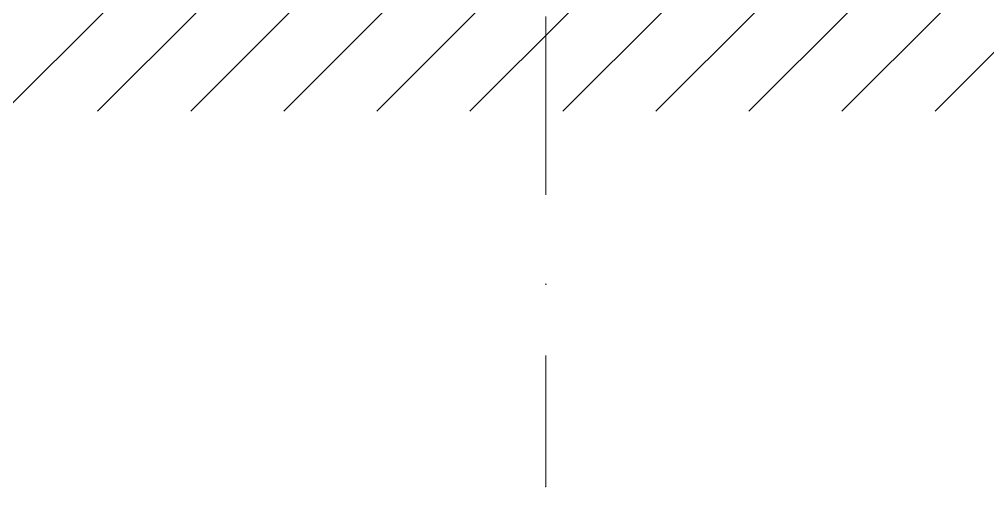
# Model space of a CAD drawing. Header units: feet. Extents: x -10410 to 374725, y -46422 to 88923.
# Drawn here: x 308923 to 310836, y -2000 to -1076 of the extents above; entities that cross this region are included whole.
import ezdxf

# ---------------------------------------------------------------- set-up
doc = ezdxf.new("R2010")
doc.units = ezdxf.units.FT
doc.header["$MEASUREMENT"] = 0
doc.linetypes.add('Штрихпунктирная', pattern=[670.277762, 352.777767, -176.388884, 0, -141.111112])
doc.layers.add('2D - Общий_Ном._пера__118', color=7, linetype='Continuous', lineweight=5, true_color=0x573938)
doc.layers.add('Элемент Модели - Оси_Ном._пера__94', color=7, linetype='Continuous', lineweight=5, true_color=0xdc4f00)

msp = doc.modelspace()

# ---------------------------------------------------------------- hatches: boundary and pattern name
at = {"layer": '2D - Общий_Ном._пера__118', "linetype": 'Continuous'}
h = msp.add_hatch(dxfattribs=at)
h.set_pattern_fill('ЛИНИИ_НАКЛОННЫЕ__ШАГ_1_5_', color=256, style=0, pattern_type=2)
h.set_pattern_definition([(45, (0, 0), (-91.92388, 91.92388), [])])
h.paths.add_polyline_path([(295525.14034, -1050), (295525.14034, -1057.65579), (317039.44593, -1057.65579), (317039.44593, -1257.65579), (295525.14034, -1257.65579), (292970.03495, -1257.65579), (292970.03495, -1050)])

# ---------------------------------------------------------------- linework, layer by layer
at = {"layer": 'Элемент Модели - Оси_Ном._пера__94', "linetype": 'Штрихпунктирная'}
msp.add_line((309962.65753, -400), (309962.65753, -2000), dxfattribs=at)
msp.add_point((309962.65753, -2000), dxfattribs=at)
msp.add_point((309962.65753, -2000), dxfattribs=at)

doc.saveas('drawing.dxf')
